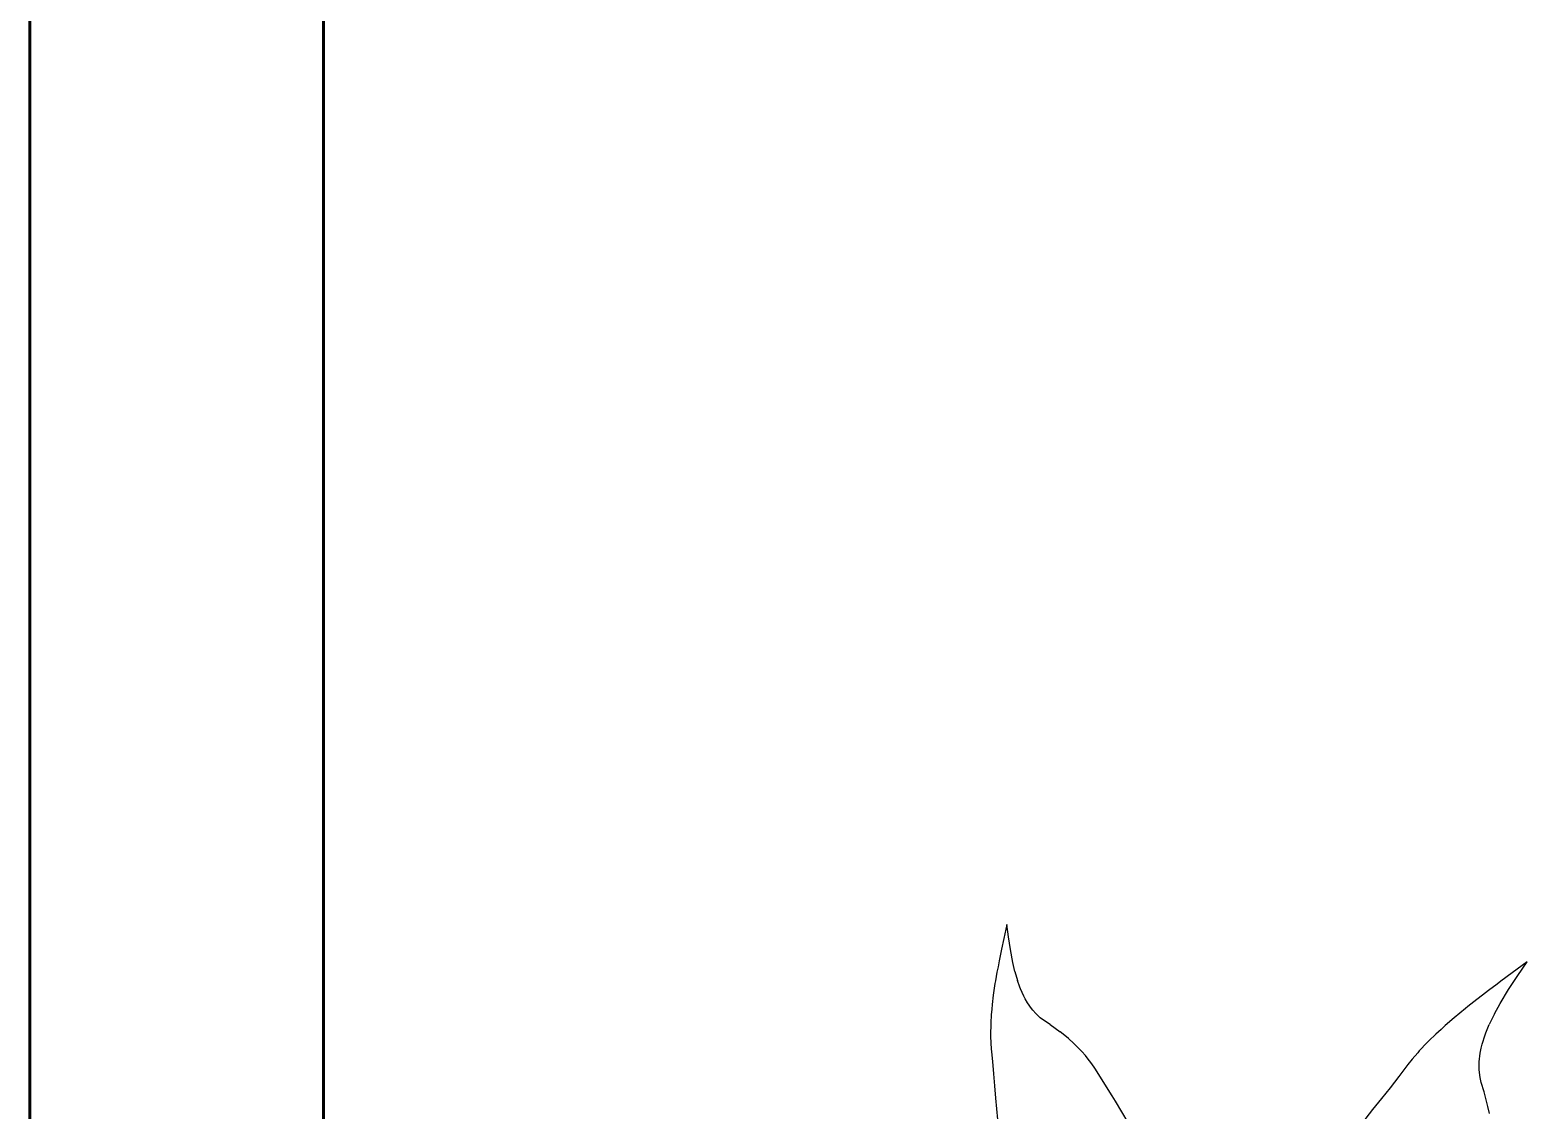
# Model space of a CAD drawing. Header units: metres. Extents: x 244.4 to 340.3, y -4.1 to 64.3.
# Drawn here: x 298.459 to 299.223, y 33.286 to 33.838 of the extents above; entities that cross this region are included whole.
import ezdxf

# ---------------------------------------------------------------- set-up
doc = ezdxf.new("R2010")
doc.units = ezdxf.units.M
doc.layers.add('A-WALL', color=6, linetype='Continuous', lineweight=60)
doc.layers.add('Edges', color=7, linetype='Continuous')

msp = doc.modelspace()

# ---------------------------------------------------------------- linework, layer by layer
at = {"layer": 'A-WALL'}
for p, q in [((298.45857, 31.3523), (298.45857, 64.279)), ((298.60857, 31.3523), (298.60857, 40.38724))]:
    msp.add_line(p, q, dxfattribs=at)
at = {"layer": 'Edges'}
for p, q in [((298.95757, 33.38077), (298.95604, 33.37363)), ((298.9584, 33.37434), (298.95757, 33.38077)), ((298.95604, 33.37363), (298.95478, 33.36817)), ((298.95933, 33.36784), (298.9584, 33.37434)), ((298.95353, 33.36218), (298.95303, 33.35912)), ((298.95449, 33.36639), (298.95353, 33.36218)), ((298.95478, 33.36817), (298.95449, 33.36639)), ((298.96051, 33.36136), (298.95933, 33.36784)), ((298.95242, 33.35633), (298.95171, 33.35184)), ((298.95303, 33.35912), (298.95242, 33.35633)), ((298.96157, 33.35673), (298.96051, 33.36136)), ((298.96157, 33.35673), (298.96291, 33.35211)), ((299.21563, 33.35592), (299.20978, 33.3517)), ((299.2138, 33.34752), (299.21847, 33.3546)), ((299.22323, 33.36162), (299.21563, 33.35592)), ((299.21847, 33.3546), (299.22323, 33.36162)), ((298.95146, 33.35062), (298.95061, 33.34462)), ((298.95171, 33.35184), (298.95146, 33.35062)), ((298.96414, 33.34868), (298.96291, 33.35211)), ((298.96444, 33.34786), (298.96414, 33.34868)), ((298.96614, 33.34411), (298.96444, 33.34786)), ((299.2035, 33.34702), (299.20042, 33.34451)), ((299.20798, 33.35023), (299.2035, 33.34702)), ((299.20978, 33.3517), (299.20798, 33.35023)), ((299.20941, 33.34032), (299.2138, 33.34752)), ((298.95, 33.33976), (298.94984, 33.33751)), ((298.95061, 33.34462), (298.95, 33.33976)), ((298.96694, 33.34264), (298.96614, 33.34411)), ((298.96802, 33.34075), (298.96694, 33.34264)), ((298.97007, 33.33776), (298.96802, 33.34075)), ((299.1975, 33.3424), (299.19304, 33.33877)), ((299.20042, 33.34451), (299.1975, 33.3424)), ((299.20652, 33.33506), (299.20941, 33.34032)), ((298.94953, 33.33458), (298.94935, 33.33052)), ((298.94984, 33.33751), (298.94953, 33.33458)), ((298.97074, 33.33694), (298.97007, 33.33776)), ((298.97226, 33.33523), (298.97074, 33.33694)), ((298.97459, 33.33306), (298.97226, 33.33523)), ((298.97625, 33.33182), (298.97459, 33.33306)), ((298.9797, 33.32956), (298.97625, 33.33182)), ((299.18596, 33.33297), (299.18134, 33.32902)), ((299.19178, 33.33784), (299.18596, 33.33297)), ((299.19304, 33.33877), (299.19178, 33.33784)), ((299.20652, 33.33506), (299.20391, 33.32961)), ((298.94927, 33.32953), (298.9492, 33.32471)), ((298.9492, 33.32471), (298.94924, 33.32371)), ((298.94935, 33.33052), (298.94927, 33.32953)), ((298.9797, 33.32956), (298.9848, 33.32586)), ((298.98721, 33.32393), (298.9848, 33.32586)), ((298.98899, 33.32237), (298.98721, 33.32393)), ((299.17661, 33.32468), (299.17308, 33.32117)), ((299.17932, 33.32709), (299.17661, 33.32468)), ((299.18134, 33.32902), (299.17932, 33.32709)), ((299.20032, 33.31952), (299.20183, 33.32439)), ((299.20183, 33.32439), (299.20222, 33.32539)), ((299.20222, 33.32539), (299.20391, 33.32961)), ((298.94924, 33.32371), (298.94931, 33.32011)), ((298.94931, 33.32011), (298.94955, 33.31711)), ((298.94955, 33.31711), (298.94964, 33.31567)), ((298.99172, 33.31994), (298.98899, 33.32237)), ((298.99417, 33.31748), (298.99172, 33.31994)), ((298.9958, 33.31581), (298.99417, 33.31748)), ((299.1722, 33.32035), (299.16818, 33.3161)), ((299.17308, 33.32117), (299.1722, 33.32035)), ((299.19933, 33.31489), (299.19987, 33.31751)), ((299.19987, 33.31751), (299.20032, 33.31952)), ((298.94964, 33.31567), (298.95017, 33.31072)), ((298.95017, 33.31072), (298.95076, 33.30445)), ((298.99766, 33.3137), (298.9958, 33.31581)), ((298.9986, 33.31252), (298.99766, 33.3137)), ((299.00099, 33.30946), (298.9986, 33.31252)), ((299.00248, 33.30727), (299.00099, 33.30946)), ((299.16234, 33.30912), (299.16127, 33.30779)), ((299.16455, 33.31195), (299.16234, 33.30912)), ((299.1674, 33.31518), (299.16455, 33.31195)), ((299.16818, 33.3161), (299.1674, 33.31518)), ((299.1988, 33.30918), (299.19883, 33.31048)), ((299.19884, 33.30639), (299.1988, 33.30918)), ((299.19883, 33.31048), (299.19933, 33.31489)), ((298.95076, 33.30445), (298.95125, 33.29832)), ((299.01127, 33.29311), (299.00248, 33.30727)), ((299.15778, 33.30307), (299.15333, 33.29725)), ((299.16127, 33.30779), (299.15778, 33.30307)), ((299.1993, 33.30252), (299.19884, 33.30639)), ((299.19987, 33.30004), (299.1993, 33.30252)), ((298.95125, 33.29832), (298.95167, 33.29193)), ((299.15333, 33.29725), (299.14893, 33.29171)), ((299.20134, 33.29521), (299.19987, 33.30004)), ((299.20255, 33.29036), (299.20134, 33.29521)), ((298.95167, 33.29193), (298.95319, 33.27568)), ((299.01302, 33.29037), (299.01127, 33.29311)), ((299.02277, 33.27402), (299.01302, 33.29037)), ((299.14431, 33.28611), (299.13301, 33.2715)), ((299.14893, 33.29171), (299.14431, 33.28611)), ((299.20322, 33.28778), (299.20255, 33.29036)), ((299.20398, 33.28413), (299.20322, 33.28778))]:
    msp.add_line(p, q, dxfattribs=at)

doc.saveas('drawing.dxf')
